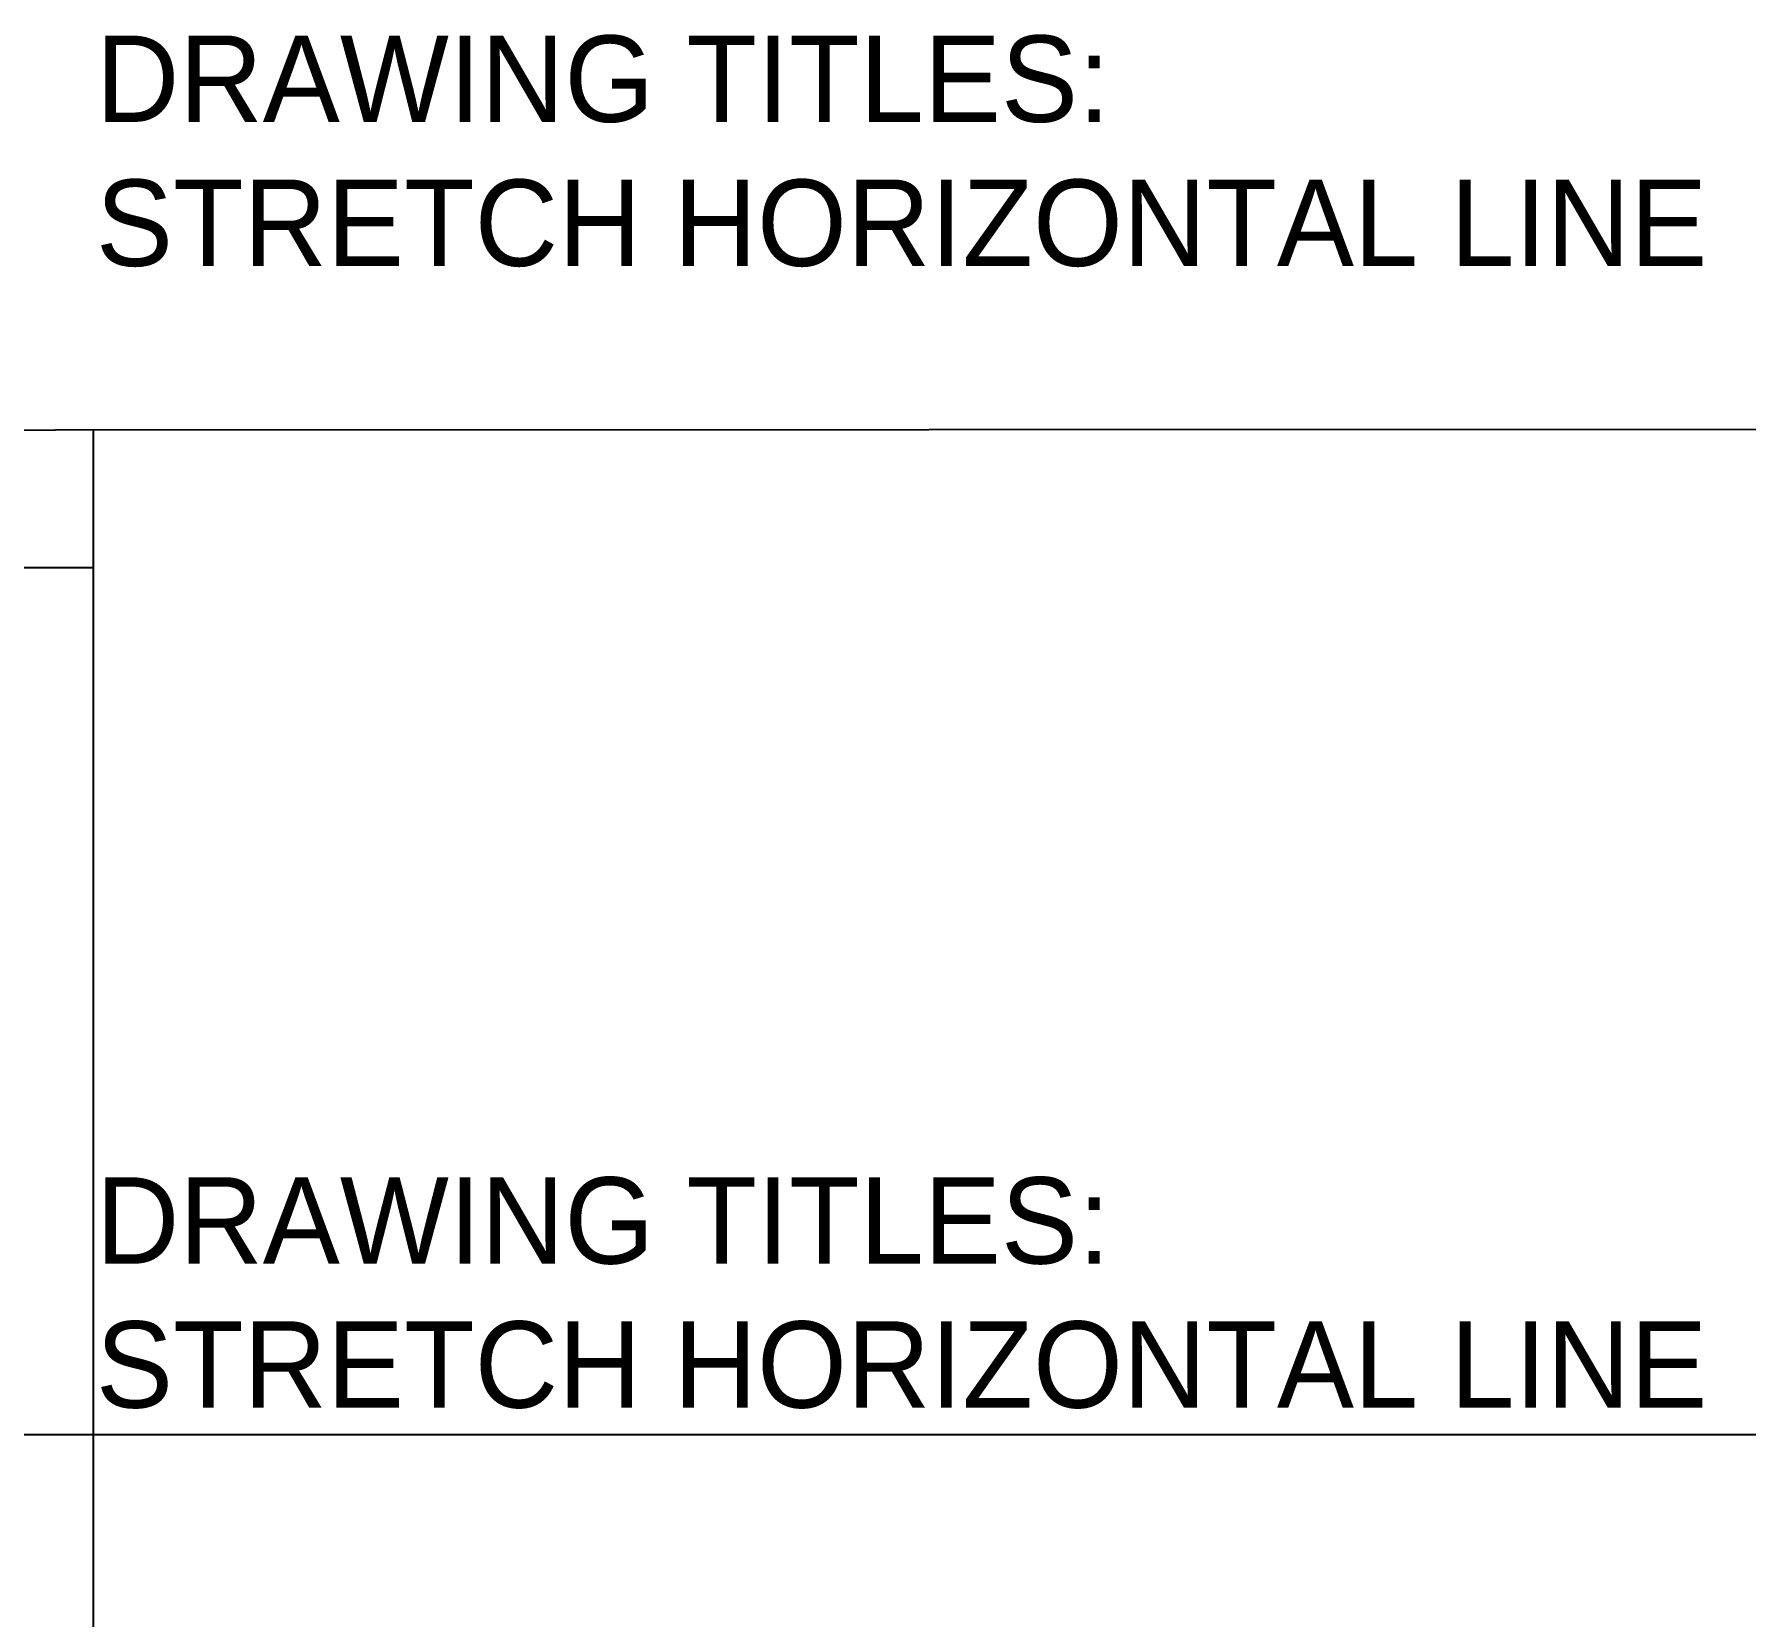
# Model space of a CAD drawing. Header units: inches. Extents: x -415 to 14109, y -1276 to 3235.
# Drawn here: x 406 to 1001, y -604 to -55 of the extents above; entities that cross this region are included whole.
import ezdxf

# ---------------------------------------------------------------- set-up
doc = ezdxf.new("R2010")
doc.units = ezdxf.units.IN
doc.header["$MEASUREMENT"] = 0
doc.layers.add('L-TTLB', color=7, linetype='Continuous')
doc.styles.add('TEXT  1-20', font='', dxfattribs={"height": 30})
doc.styles.get('TEXT  1-20').set_extended_font_data('Avenir LT Std 55 Roman')

msp = doc.modelspace()

# ---------------------------------------------------------------- linework, layer by layer
msp.add_line((427.01781, -540.85585), (1627.01781, -540.85585))
for points in [[(-192.85099, -192.26476), (1627.01781, -191.54564), (1627.01781, -1241.90897), (-414.77704, -1242.6281), (-414.77704, -192.26476), (-341.30997, -192.26476)], [(427.01781, -239.9068), (-414.77704, -239.9068)]]:
    msp.add_lwpolyline(points)
at = {"layer": 'L-TTLB'}
for points in [[(427.01781, -1242.6281), (427.01781, -192.01982)], [(-120, -540.85585), (427.01781, -540.85585)]]:
    msp.add_lwpolyline(points, dxfattribs=at)

# ---------------------------------------------------------------- texts
at = {"layer": 'L-TTLB', "char_height": 30, "attachment_point": 1, "style": 'TEXT  1-20'}
for insert in [(427.87796, -55.08862), (427.87796, -451.49395)]:
    msp.add_mtext('\\A1;DRAWING TITLES:\\PSTRETCH HORIZONTAL LINE', dxfattribs=dict(at, insert=insert))

doc.saveas('drawing.dxf')
